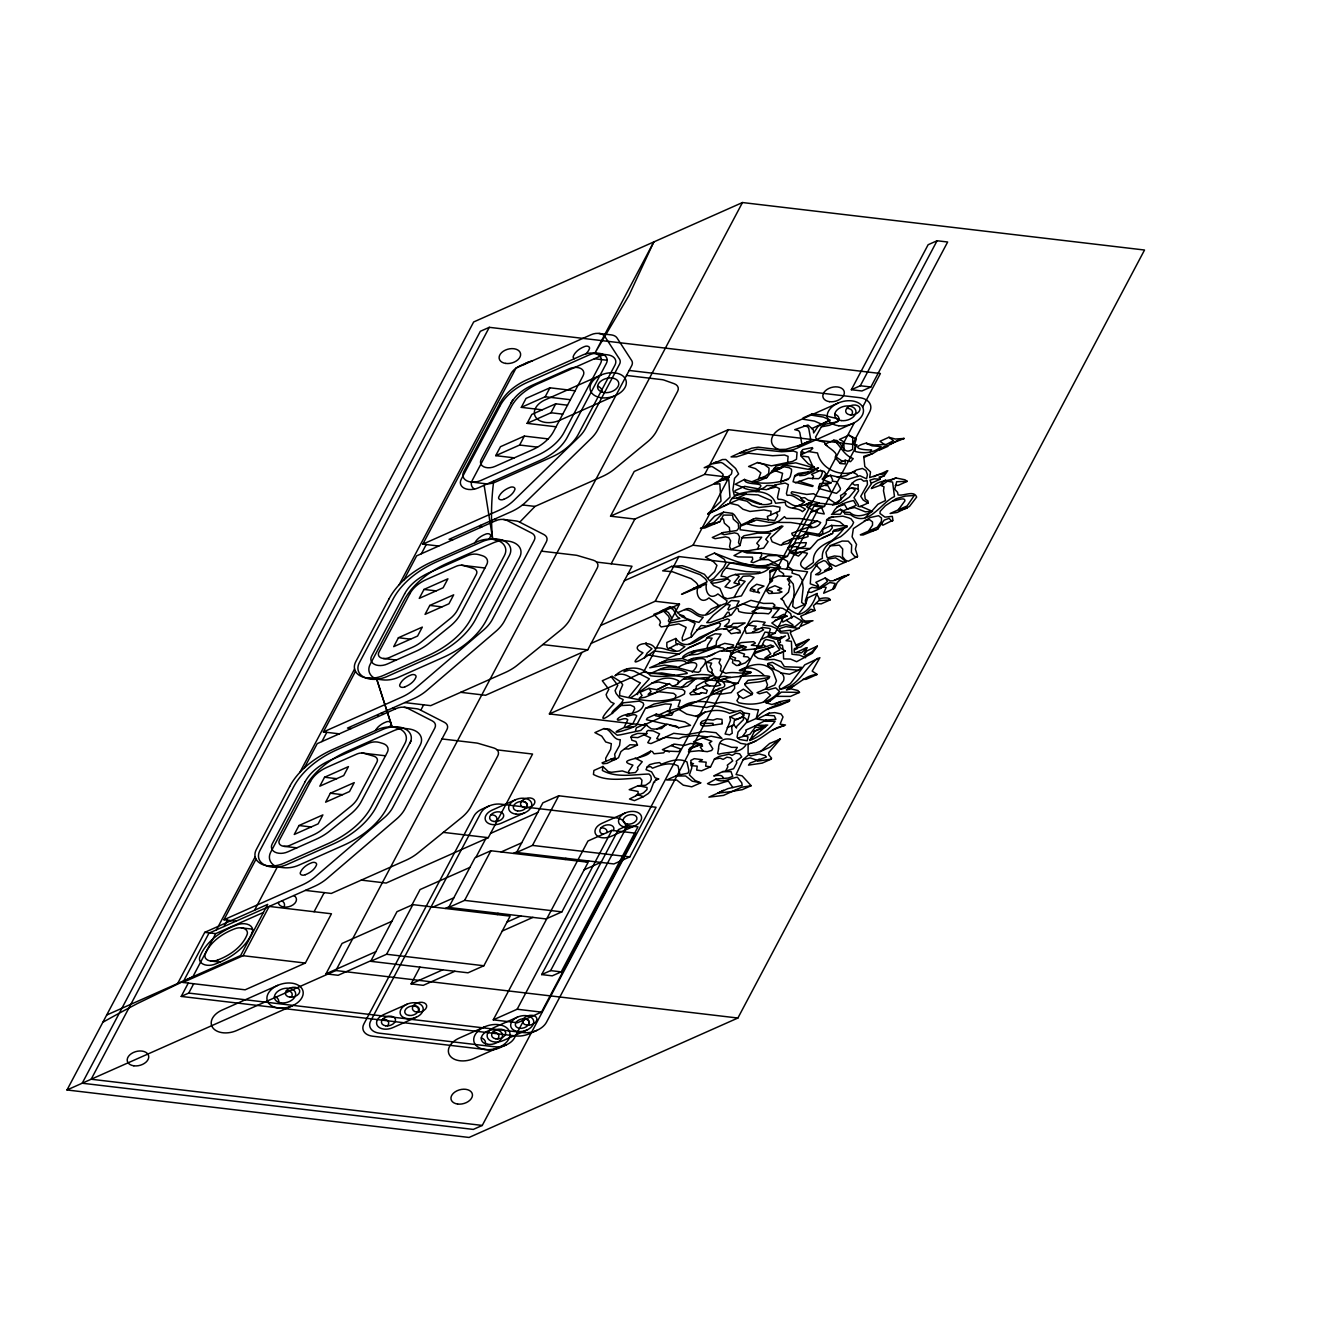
<?xml version="1.0" encoding="UTF-8"?>
<svg xmlns="http://www.w3.org/2000/svg" width="1340" height="1340" viewBox="0 0 1340 1340"><rect width="100%" height="100%" fill="white"/><g stroke="black" fill="none" stroke-linecap="round" stroke-linejoin="round"><path stroke-width="1.5" d="M895.271 485.449L898.286 485.331L907.247 481.345L904.919 479.77L895.891 477.978C888.169 481.63 877.013 479.586 871.369 488.547L883.077 484.259L887.482 481.211L892.607 482.082L894.467 496.57C880.732 502.701 868.387 528.211 850.481 514.66L844.736 513.974L843.915 511.026L840.448 509.3L831.47 514.376L840.398 514.192L842.19 511.629L840.448 509.3M739.412 676.482C758.239 670.921 750.886 672.446 739.328 670.436C750.232 664.757 763.515 660.201 772.812 670.971L776.48 680.821L774.704 684.958L757.067 692.646L759.344 693.785L766.748 691.808L770.534 695.343L763.331 702.127M624.557 748.809L628.51 749.027L637.471 745.04L635.947 741.472L631.86 740.233L630.972 737.034L632.044 735.459L637.74 733.399L646.801 733.633L646.583 731.673L648.024 730.468L653.25 730.92L659.582 733.901L656.734 738.692L659.95 739.58L673.719 733.315L686.063 734.789L704.606 731.439L715.995 732.712L722.009 738.424L711.188 736.213L702.445 737.837L693.483 741.824L699.564 743.549M640.085 692.529L642.078 695.561L639.197 698.324L645.093 697.236L658.258 691.674L673.635 693.366L675.946 695.309L675.293 698.14M693.383 690.15L696.046 688.961L696.381 686.047C708.592 678.492 717.537 675.93 695.862 678.643L687.454 686.214L682.345 687.403L672.228 686.181L669.33 683.584L657.203 689.765L649.046 688.358L651.039 691.574L648.158 694.338L654.054 693.249L667.219 687.688L682.596 689.38L684.908 691.323L684.472 693.936C665.712 705.359 640.051 700.569 619.666 695.644L619.767 691.591L622.715 684.74L620.621 681.826L612.162 676.348L602.297 680.754L608.812 689.279L606.115 694.589L607.137 697.453L610.789 701.959L614.156 703.517C589.114 730.066 612.179 715.594 623.318 702.813L639.347 701.121L642.999 702.797L643.719 704.589C640.152 716.247 624.926 711.155 617.355 719.144C616.903 722.562 625.077 716.113 627.773 719.831L623.954 727.67C601.476 737.67 634.222 728.139 636.534 725.191L645.411 708.424L653.954 704.086L674.221 699.966L680.284 700.234L678.09 706.666L681.34 707.419C690.72 699.648 704.773 700.971 715.744 703.534C729.747 698.743 743.013 709.664 758.49 709.781L756.179 718.508L747.218 722.495L749.529 713.768L743.114 712.83M629.113 773.163L628.46 771.589L632.932 765.106C612.413 759.227 648.828 759.127 650.537 751.221L652.329 751.489L654.004 753.784L663.736 752.846L664.858 751.02L678.944 751.589L680.754 749.043L671.34 745.693L674.422 744.119L684.271 745.492L690.519 743.533L701.741 744.219L688.995 749.278M859.878 506.654L868.102 503.003L868.019 500.993L865.238 499.066L864.568 493.656L871.402 483.857L869.995 480.172L874.4 478.816L880.196 479.234L879.157 477.057L884.166 475.834L887.8 470.675L879.559 474.327M635.462 730.87L636.316 727.855L645.277 723.868L645.21 726.129L640.788 730.434L620.571 734.772L617.238 735.208L609.482 729.161L603.854 728.625L594.893 732.611L601.727 736.112L605.714 741.958L611.341 743.667L610.621 749.328L605.697 758.189L605.814 761.17M822.274 537.909L832.576 533.42L833.664 530.205C860.649 523.438 840.8 526.721 831.587 525.364L822.626 529.35L822.844 533.052L819.745 535.799M783.465 576.183L783.582 573.671L779.21 570.74L778.707 568.311M783.331 651.826L783.615 658.878L790.516 659.079L796.647 661.709L812.291 653.25L817.35 646.131L811.956 651.776L805.843 655.377L804.201 654.757L804.335 653.133L807.233 647.656L801.521 652.798L794.184 652.429L794.419 648.56L800.885 646.919L809.31 639.465L795.625 645.16M801.906 444.378L799.796 432.452L798.64 430.659L794.704 429.671L807.986 425.014L813.246 429.705L813.665 432.954L818.087 426.288L830.247 420.174L823.413 417.092L812.425 415.3L812.04 413.926L803.079 417.896L803.464 419.286L814.452 421.078L821.152 423.976M707.235 648.342L707.604 645.143L712.143 638.125L707.101 637.857M697.504 588.679C695.778 594.843 700.502 605.01 708.944 597.908L718.123 604.843L717.503 606.266M744.018 486.638L743.918 488.078C751.472 491.093 760.618 491.596 766.832 485.482L775.642 485.683L766.681 489.653L761.103 489.133M833.128 516.788L828.673 518.413M844.1 449.972L843.764 441.748L839.51 439.436L848.923 435.165L856.31 438.984L854.97 443.105L855.138 451.413C863.814 453.892 874.35 452.97 881.134 446.538L872.055 445.835L866.444 443.456L874.049 444.981L886.343 444.411L893.512 440.693L888.923 437.292L879.961 441.279L884.3 444.394M766.765 658.308L785.257 650.972L780.316 647.856L777.652 640.721L785.475 635.914L776.815 638.979M754.236 731.54L767.753 725.024L757.402 727.57L754.688 726.129L755.224 727.402L749.931 734.337L737.938 738.022M711.59 673.082L712.277 669.966L710.049 666.65L711.657 663.116L706.783 662.429M798.523 538.948A7.068 4.623 -14.7 0 1 797.652 537.558L806.613 533.571L808.02 535.514L808.037 536.586L803.096 538.194L792.292 538.73L788.389 543.337L780.232 545.095L772.142 541.812L770.601 537.859L782.945 526.235L781.254 526.285C769.83 535.514 753.415 531.143 740.099 529.769L740.568 523.906L734.437 514.962L732.528 513.354L723.6 512.165L714.103 522.315L700.418 528.379L704.807 528.01L720.066 521.528L723.399 515.079L732.461 515.113L733.315 519.183L738.323 523.538L738.675 528.245L736.766 530.556L723.131 532.549L712.311 537.491L715.091 538.697L725.577 536.837L728.843 537.725L730.635 540.791L729.563 546.553L731.02 549.517L739.981 545.548L741.958 537.491L744.035 535.749L757.418 533.136L770.684 533.203L765.726 539.35L768.088 541.695L763.632 548.144L742.963 551.594L747 552.951L761.355 553.169L761.673 555.43L759.964 558.043L762.293 558.629L767.971 555.664L777.317 555.581L787.635 561.376L788.171 566.77L792.543 569.684L791.99 573.051L799.126 575.346L802.191 580.069L803.163 587.825L801.621 602.447L804.536 604.524L805.642 603.804L805.39 600.471L809.394 588.796L811.973 587.372L820.164 588.428L829.711 582.531L835.105 583.403L832.626 589.248L834.686 588.143L837.232 582.582L840.766 579.031L849.074 574.492L834.351 580.438M712.679 692.244L719.161 688.341C731.64 687.537 720.267 677.303 714.153 677.973L705.192 681.96L705.644 683.5L709.697 685.946M729.798 531.846L729.362 527.524L724.354 523.169L723.5 519.082L721.054 518.714M743.432 735.593L748.038 736.866L747.201 740.752L739.345 739.429L737.067 737.168L738.005 732.076L746.698 722.26L746.799 719.697L743.281 716.632L743.466 719.664L736.581 726.531L736.464 728.039L733.918 724.789L727.184 727.704M881.67 523.27L882.825 525.23L892.926 520.221L892.323 516.369L884.936 517.123L879.945 513.455L880.196 511.277L885.405 505.699L896.209 498.631L905.421 496.085L914.265 495.498L907.113 505.934L890.128 513.488L897.197 512.45L909.441 506.486L916.66 497.073C914.098 489.904 904.081 496.219 898.101 494.946L897.582 492.333L894.718 489.268L896.695 481.713L907.247 481.345M766.111 725.275L756.028 725.308L766.212 720.116L775.877 719.312L774.302 715.811L766.061 715.141L769.194 713.165L774.805 712.612L781.019 713.919L783.029 716.967L780.064 724.203L785.491 724.99L772.476 730.099M788.456 592.213L781.354 598.963M788.557 591.794L789.83 586.334L788.64 584.458L789.83 582.85L787.317 579.115L791.672 576.401L778.406 575.899L770.031 579.316M775.609 654.825L766.396 658.459L764.839 657.974L770.768 653.836L767.636 649.13M694.271 621.291L692.479 620.621M750.534 589.282L750.132 590.706L759.529 592.85L757.854 591.308L758.172 589.164L763.984 586.116L756.715 584.24L751.556 587.791M831.587 525.364L832.324 527.843L829.527 531.243L819.025 536.084L806.613 533.571M818.941 599.181C821.487 597.824 830.264 596.97 830.13 599.901L818.807 600.621L813.481 605.697L814.971 610.471L810.717 609.197L805.223 614.156L800.683 616.249L802.66 619.75L805.374 621.09L812.995 620.721L807.333 622.631L802.76 621.777L799.226 628.058L790.533 632.061M796.546 548.965L797.367 546.636L789.511 546.787M726.833 650.738L734.621 650.419L743.583 646.433L737.067 644.038L741.489 642.58L753.566 641.676L755.408 643.066L751.305 645.244L761.723 646.198L764.303 640.637L766.162 639.465L773.733 641.274L779.729 649.85L774.252 652.982L773.8 653.987L775.357 654.49M778.339 566.301L778.674 565.363L768.356 559.551L760.534 559.634M802.894 679.363L806.111 679.33L817.132 674.456L812.191 671.106L819.896 657.672L804.821 664.808L790.382 683.668L780.935 689.078M410.844 741.12L376.138 807.115A83.784 54.739 -14.7 0 1 332.605 844.301L287.196 864.468A20.887 13.651 -14.7 0 1 264.767 865.054A20.887 13.651 -14.7 0 1 259.859 850.682L293.661 786.831A83.784 54.739 -14.7 0 1 337.194 749.646L382.603 729.479A20.887 13.651 -14.7 0 1 403.876 728.357A20.887 13.651 -14.7 0 1 410.844 741.12L409.94 743.248M770.835 473.003L784 466.789L789.143 467.677L791.555 469.302L791.438 471.814L790.248 476.688L788.104 479.469C775.726 483.539 758.289 485.231 744.521 479.402C743.884 486.319 768.909 481.278 758.172 488.815L744.688 486.353L735.057 490.624L734.957 492.065L739.261 493.723M812.643 478.832L813.548 476.152L811.521 474.377L820.482 470.39L824.184 471.429L825.859 473.69L822.442 479.536L831.118 482.785L818.79 487.492M767.703 709.195L780.382 705.125L789.344 701.155L789.863 699.832L786.865 700.351A28.19 18.425 -14.7 0 0 783.012 700.971L771.874 704.505L765.961 702.713L769.931 701.088L781.488 692.11L799.494 692.412L797.953 690.552L791.203 688.894L786.362 689.849C797.484 685.577 804.905 675.176 817.132 674.456M770.684 514.962L771.053 511.244L763.968 509.92L749.948 511.461L743.013 509.25L738.022 505.163L729.915 503.321L740.048 498.798L746.363 498.396M738.457 695.443L743.131 698.525L752.092 694.539L752.678 693.149L745.073 685.192L744.856 683.919L748.005 680.335C806.06 674.389 730.484 674.07 720.669 679.966M672.864 686.281L677.437 684.238L678.66 680.821C660.252 671.273 645.478 689.212 631.291 697.37M765.827 688.743L767.519 684.807L765.643 679.782M734.404 790.918L742.193 789.696L751.154 785.709L742.109 775.843L736.062 774.52L743.147 759.613L748.558 754.805L750.836 755.877L759.093 753.934L765.14 755.542L766.396 756.983L750.082 763.046L748.524 765.123L762.192 763.113L771.153 759.144L771.589 758.189L768.741 754.788L768.892 752.46L780.416 739.06L769.612 743.499L760.819 751.254L755.425 753.047L748.089 753.716L748.105 743.717C761.69 740.853 770.332 727.587 784.269 725.694M743.717 498.111L736.749 498.262L746.397 494.024C739.915 493.941 730.752 495.448 729.663 503.371L723.784 506.018M707.034 656.768L719.948 651.022L729.061 651.106L731.238 652.429L729.513 658.091L732.997 659.615L732.478 662.764L736.414 665.528L738.39 665.394L745.341 662.814L749.663 658.912L747.787 656.902L743.499 656.55L744.571 654.087L737.988 651.91L738.843 650.821C749.797 648.929 760.383 649.531 770.684 644.959L773.683 646.433L754.604 653.451M757.368 549.383L759.127 545.681L756.765 543.32L761.723 537.173L741.841 537.909M641.374 785.357L641.961 780.182L640.118 778.004C625.11 778.306 607.924 782.292 593.436 774.453L593.905 770.466L603.017 766.43M780.634 482.048L782.594 473.288L775.625 470.876M843.681 528.446L843.229 529.367A67.436 44.053 -14.7 0 1 831.671 540.69C822.559 544.61 812.09 550.958 813.43 562.482L804.888 568.746M632.798 712.528L634.758 708.558L634.038 706.766L630.386 705.108L620.805 705.577M67 1089.973L473.656 321.969L742.477 202.541L1144.527 250.027L737.888 1018.031L469.05 1137.459L67 1089.973L335.838 970.545L737.888 1018.031M862.642 407.059L880.397 373.508L489.301 327.328L91.17 1079.236L482.266 1125.432L854.367 422.686M177.651 983.51L204.735 932.355L267.698 904.383L240.614 955.537L106.681 1015.033M182.877 982.454L243.093 955.705L269.173 906.426L331.449 913.779L305.353 963.058L245.136 989.808L182.877 982.454L208.956 933.176L314.046 886.561A41.892 27.37 -14.7 0 0 327.211 878.387L396.439 819.142A41.892 27.37 -14.7 0 0 405.032 808.74L446.94 729.58A10.502 6.867 -14.7 0 0 444.512 722.377L419.755 709.697A10.502 6.867 -14.7 0 0 416.321 708.709L404.161 707.269M536.955 1030.36L529.434 1033.709A18.375 11.993 -14.7 0 1 515.632 1035.921L181.218 996.424L188.27 983.091M216.477 929.843L255.153 856.796M299.825 772.426L354.581 668.995M399.253 584.625L510.875 373.827A18.375 11.993 -14.7 0 1 515.984 368.199M263.444 912.44L215.69 933.645L192.859 976.76L137.501 1003.493A889.927 581.493 -14.7 0 0 102.879 1022.252M236.125 921.183L223.947 919.743L256.041 859.141M304.347 767.92L317.195 743.667L396.272 708.525A10.502 6.867 -14.7 0 1 407.595 708.257L432.351 720.937A10.502 6.867 -14.7 0 1 434.78 728.139L392.871 807.3A41.892 27.37 -14.7 0 1 384.279 817.702L315.051 876.946A41.892 27.37 -14.7 0 1 301.868 885.137L223.947 919.743M339.322 733.834L323.392 731.942L355.485 671.357M403.792 580.12L416.623 555.865L495.7 520.724A10.502 6.867 -14.7 0 1 507.039 520.456L531.796 533.136A10.502 6.867 -14.7 0 1 534.225 540.338L492.316 619.499A41.892 27.37 -14.7 0 1 483.723 629.9L414.496 689.145A41.892 27.37 -14.7 0 1 401.313 697.336L323.392 731.942M422.837 544.141L516.067 368.065L591.141 334.699A10.502 6.867 -14.7 0 1 604.859 336.507L619.482 359.07A10.502 6.867 -14.7 0 1 619.532 364.212L585.496 428.498A41.758 27.286 -14.7 0 1 578.997 436.974L513.89 500.406A41.758 27.286 -14.7 0 1 498.681 510.456L422.837 544.141L438.766 546.033M181.218 996.424L188.739 993.074L193.697 983.727M223.998 926.493L227.365 920.145M321.918 741.556L326.793 732.344M421.363 553.755L426.237 544.543M512.902 399.588L481.177 459.503A10.502 6.867 -14.7 0 0 483.656 466.722A10.502 6.867 -14.7 0 0 494.946 466.437L531.88 450.022A41.758 27.286 -14.7 0 0 553.587 431.48L583.135 375.669A10.502 6.867 -14.7 0 0 580.672 368.433A10.502 6.867 -14.7 0 0 569.383 368.734L532.432 385.149A41.758 27.286 -14.7 0 0 510.741 403.675M298.988 825.524L294.247 834.468L318.149 823.849L322.89 814.904L298.988 825.524L311.148 826.964M324.565 777.233L319.825 786.178L343.71 775.558L348.45 766.614L324.565 777.233L336.725 778.674M398.432 637.723L393.692 646.667L417.578 636.048L422.318 627.103L398.432 637.723L410.593 639.163M423.993 589.433L419.253 598.377L443.155 587.757L447.895 578.813L423.993 589.433L436.153 590.873M514.275 457.844L495.733 455.65L500.473 446.706L524.359 436.086L548.144 438.9M542.181 409.822L521.31 407.36L526.034 398.416L549.936 387.796L575.145 390.778M330.36 793.23L325.62 802.174L349.505 791.555L354.246 782.627L330.36 793.23L342.521 794.67M429.788 605.429L425.048 614.373L448.95 603.77L453.691 594.826L429.788 605.429L441.949 606.869M556.067 426.79L527.106 423.356L531.829 414.412L555.731 403.809L567.507 405.199M495.733 455.65L519.635 445.031L524.359 436.086M521.31 407.36L545.196 396.741L549.936 387.796M527.106 423.356L550.991 412.753L555.731 403.809M324.213 892.607L314.531 910.899A17.956 11.725 -14.7 0 1 314.062 911.736M420.793 710.233L423.658 704.807M371.046 960.646L338.116 975.285L325.955 973.845L342.052 943.444L391.883 921.3M335.838 970.545L742.477 202.541M370.694 961.316L396.975 911.686L412.871 904.634L510.155 916.125L483.874 965.755L467.995 972.807L370.694 961.316L386.59 954.264L483.874 965.755M627.807 574.173L693.014 545.212L729.01 477.241L634.858 519.066L610.538 516.185L634.205 471.479L728.357 429.654L857.031 444.846L824.452 506.369L810.6 512.533M411.866 905.07L420.073 889.559L469.905 867.416M386.59 954.264L412.871 904.634M611.174 563.805L634.858 519.066M624.306 580.789L678.878 556.552L807.551 571.745L774.972 633.267L764.989 632.095L737.905 683.249L643.753 725.074L549.383 713.935L581.945 652.446M448.716 907.448L474.996 857.801L490.892 850.749L588.176 862.24L561.895 911.87L546.017 918.938L448.716 907.448L464.611 900.38L561.895 911.87M475.868 857.416L485.717 838.823M361.264 880.112L386.138 883.06L488.296 837.668L532.566 754.052L497.157 749.881M460.709 692.328L485.582 695.259L587.724 649.867L632.011 566.25L596.585 562.08M454.913 971.266L423.256 985.336L411.095 983.895L419.973 967.145M464.611 900.38L490.892 850.749M610.538 516.185L704.689 474.36L728.357 429.654M516.587 852.458L542.868 802.827L558.763 795.776L656.064 807.266L629.783 856.896L613.888 863.948L516.587 852.458L532.482 845.406L629.783 856.896M600.638 625.512L655.193 601.258L678.878 556.552M532.482 845.406L558.763 795.776M497.274 914.6L497.994 913.26M549.383 713.935L643.535 672.111L679.514 604.139L655.193 601.258M565.212 859.526L565.865 858.287M493.254 1019.857L587.958 841.001L611.861 830.381L636.182 833.262L541.477 1012.119L517.575 1022.738L493.254 1019.857L517.156 1009.238L541.477 1012.119M517.156 1009.238L611.861 830.381M541.662 974.599L618.444 829.594L627.405 825.607L637.974 826.864L561.209 971.869L552.247 975.838L541.662 974.599L550.623 970.612L561.209 971.869M851.352 389.722L928.118 244.734L937.079 240.748L947.648 242.004L870.883 386.992L861.922 390.978L851.352 389.722L860.313 385.753L870.883 386.992M723.835 629.214L730.937 626.065L733.231 623.452L745.141 622.916L735.509 628.326L739.898 630.386L740.35 632.865L737.837 632.882M524.007 1019.874L514.443 1037.914A15.695 10.251 -14.7 0 1 494.51 1046.775L379.454 1033.19A15.695 10.251 -14.7 0 1 370.694 1020.929L480.792 813.012A15.695 10.251 -14.7 0 1 500.725 804.151L615.78 817.752A15.695 10.251 -14.7 0 1 624.541 829.996L623.603 831.771M550.623 970.612L627.405 825.607M860.313 385.753L937.079 240.748M764.252 566.636L787.401 556.351L814.486 505.197L824.452 506.369M722.294 690.184L546.502 1022.202A18.375 11.993 -14.7 0 1 523.169 1032.571L188.739 993.074M786.329 569.249L818.137 509.183M852.491 444.31L869.61 411.966A18.375 11.993 -14.7 0 0 859.359 397.628L629.147 370.443M830.163 545.882L839.292 545.145L842.693 548.948L842.424 556.452L845.373 560.12L848.187 561.276L857.65 556.368L855.389 549.082L856.562 544.509L852.106 536.837L853.362 528.613L870.163 517.542L878.571 515.716L881.486 517.96L881.469 521.21L877.399 527.173L860.313 534.777L863.044 535.012L877.784 529.066L884.182 520.121L889.14 518.362L891.787 521.243L892.742 520.825M254.566 910.212L277.296 867.047A20.887 13.651 -14.7 0 1 270.797 851.989L304.616 788.121A83.784 54.739 -14.7 0 1 348.149 750.936L393.558 730.769A20.887 13.651 -14.7 0 1 403.022 728.24L403.441 728.19M659.146 714.79L667.119 711.255L672.981 712.964L671.708 715.225L663.853 715.711L656.231 714.136L655.377 715.728L684.874 721.925L690.502 725.359L678.811 727.788L667.538 724.153L656.751 728.927M733.935 597.657L739.312 587.908L745.124 581.326L740.015 579.952M730.183 716.783L734.923 719.312C741.338 718.592 748.356 714.136 740.317 710.418L729.563 713.349C718.659 707.956 705.828 710.652 695.678 716.414M603.854 728.625C611.375 728.441 612.514 740.199 620.303 739.697L619.582 745.341L614.658 754.219L615.16 757.603L602.045 762.845L603.017 763.817L607.087 763.331L618.477 757.736L620.939 751.589L629.951 744.772L637.471 745.04M768.322 520.155L767.334 516.436L779.612 511.043L780.014 507.257L772.929 505.934L758.909 507.492L751.975 505.264L746.983 501.194L738.876 499.334L740.048 498.798M635.093 758.139L642.245 761.723L637.421 767.602L638.075 769.227L635.529 772.51L629.03 773.163L622.279 770.936L611.509 772.276L608.293 771.622L602.866 766.497L602.397 770.466C616.886 778.306 634.071 774.336 649.079 774.034L650.922 776.195L651.324 779.311L649.917 782.259L645.595 785.29L638.158 785.709L629.197 789.696L638.041 791.454L638.058 793.514L635.83 795.642M725.526 771.22L727.838 766.865L727.319 765.173L732.745 760.869L730.736 757.82L726.866 757.201L723.148 759.378L720.082 758.172L714.404 759.177M691.289 765.659L697.202 766.162L696.7 770.098L701.591 770.818L710.552 766.849L714.572 758.842L719.245 756.38L729.044 754.186L732.109 755.408L735.827 753.214L739.697 753.851L741.707 756.882L736.28 761.187L736.799 762.879L733.583 768.758L722.896 771.79L731.02 771.572L732.695 776.446L728.223 778.054L715.962 779.026L707.486 783.666C714.605 787.166 721.992 781.907 728.441 781.187L732.913 787.652M765.81 726.414L749.914 739.814M677.772 612.681L684.589 609.667C692.244 609.566 695.795 617.087 703.266 617.17L698.978 622.38L693.634 621.157L681.842 616.802L676.298 611.174L675.025 608.025L669.715 606.819L669.38 608.075C675.863 608.276 674.171 616.249 679.849 618.41L671.474 620.671L671.156 616.919L668.392 612.497L664.288 610.37L653.886 614.289L659.732 620.386L660.452 622.514L659.414 624.943L661.173 626.952L678.844 623.854L686.13 627.338L682.144 637.74L682.529 640.805L691.49 636.818L701.155 625.479L707.001 626.132L727.587 618.862L729.53 619.817L728.625 622.664L724.421 626.333L730.937 626.065M739.094 632.329L731.087 633.719L727.285 629.482C708.659 623.787 690.469 657.906 675.829 638.476L666.868 642.463L666.818 646.684L668.258 648.878L677.822 643.702L684.891 646.617L679.481 650.754C670.971 653.334 663.333 646.064 655.093 648.426C649.632 638.292 626.684 646.299 642.982 652.747C622.464 671.491 647.706 656.55 654.004 650.972L678.811 654.02L688.794 647.722L705.276 640.336L707.688 637.136L715.058 633.82L721.104 634.155L716.565 641.156L716.163 645.026C705.728 650.905 692.261 648.175 683.015 656.5L682.546 658.107L696.934 651.123L706.548 650.269L724.739 643.368L733.6 645.009L733.03 646.265L721.49 650.888M833.044 512.634C836.679 504.828 845.875 502.399 853.53 500.507L856.26 505.281L843.547 510.707M811.002 527.625L811.739 526.519L808.439 525.062M692.16 672.144C705.443 658.761 686.013 661.826 679.079 666.918L677.856 667.019M868.588 530.925L872.507 525.196L872.524 521.93L869.61 519.702L864.367 520.607M837.349 477.375L846.227 475.6L856.629 469.888L862.424 468.447L865.891 470.441L867.449 474.661L866.561 478.832L859.912 475.75L847.734 479.368L830.415 475.248L822.207 478.899M816.63 535.431L819.092 534.342L826.211 523.873L826.68 519.619L830.18 517.307L842.86 516.168L848.756 517.877L851.168 518.932L853.63 522.433L852.19 525.397A67.436 44.053 -14.7 0 1 840.632 536.704C831.52 540.623 821.052 546.988 822.392 558.495C815.39 560.455 813.196 570.053 805.39 569.048C794.938 563.872 804.553 559.718 807.434 553.236L800.281 551.946L794.352 554.492M675.829 638.476L675.779 642.697L677.219 644.909M802.241 552.114L810.382 548.495L817.651 540.288L832.576 533.42M733.667 724.873L734.32 720.619L743.281 716.632M772.443 578.244L772.443 580.856L770.115 582.749L769.914 570.622L780.6 567.071L771.388 564.425C750.869 569.299 732.679 559.852 714.421 553.102L705.46 557.088L713.466 561.728L716.933 565.363L714.672 571.493L707.57 578.478M714.153 677.973L720.719 684.891L716.448 686.164L705.594 685.728L702.763 686.817L702.763 687.99L707.319 690.418L706.214 693.417L701.574 692.629L699.648 694.12L690.854 694.807L689.849 693.4L696.046 688.961M629.08 696.85L640.403 682.797C632.128 679.882 624.708 670.385 614.96 675.795C624.859 666.148 640.922 664.891 650.553 675.762C662.68 677.621 675.394 675.377 687.169 673.501L686.918 672.613C678.425 667.856 668.392 669.464 659.23 669.615L650.269 673.601L661.726 672.948L674.673 675.092M857.985 489.184L858.253 484.678L854.652 485.114L851.989 483.137M816.043 565.011L820.834 570.103L819.913 572.096L815.608 574.625L818.522 574.793L832.14 568.143L827.232 559.232L835.624 557.825L840.146 560.773L844.569 562.381L846.16 561.795L839.895 556.569L834.418 555.983L828.103 557.725L826.931 557.105L825.943 552.281L830.415 545.514L842.156 541.058L848.254 541.159L851.654 544.961L851.386 552.465L854.334 556.15L857.148 557.289M743.147 735.71L746.263 731.389L745.727 730.099L754.688 726.129M733.248 725.007L731.724 727.436L732.243 733.198L729.647 734.856L725.091 733.985L730.451 720.434L729.915 717L740.032 712.528L743.884 715.342M707.905 513.689L721.004 501.11L719.831 483.774C703.5 485.449 728.977 478.464 731.556 473.673L732.076 470.34L722.88 463.255L720.987 462.468L713.148 463.741L722.344 459.553L725.778 459.486L735.627 468.464L738.608 473.958L734.521 478.363L732.896 489.804L734.27 495.465C747 490.474 769.947 487.659 775.575 503.237L785.156 502.266L785.759 504.945C789.763 509.786 797.903 507.156 802.459 511.662L805.357 509.116L798.908 505.431L793.079 508.028M832.475 504.979L841.168 499.552L840.532 495.465C849.108 491.847 850.213 479.335 861.118 479.1L863.613 481.127L867.215 480.708L867.416 484.561L860.749 496.319L863.211 500.055L868.102 503.003M734.739 751.623L737.335 747.402L731.64 747.318L720.384 743.399M638.158 785.709L647.002 787.468L647.019 789.528L643.434 792.945L638.46 795.039L643.418 796.663L648.292 793.514L650.419 791.086L653.669 782.493L655.947 779.746L658.644 778.976L655.025 777.786L651.592 771.874L646.048 769.679L647.12 767.033L649.615 764.638L654.925 763.214L659.514 762.577L661.457 764.236C669.297 761.154 678.944 757.569 686.985 761.924L688.894 770.684L688.09 773.146L677.152 775.391L666.65 779.997L676.65 779.964L683.299 785.173L691.742 786.815L700.703 782.828L695.175 780.483L689.396 774.972L691.792 767.971L690.804 760.45L694.254 758.674L702.462 759.73L699.111 761.556L706.163 762.175L705.661 766.128L710.552 766.849M675.628 650.955L670.084 648.074M781.907 618.427L782.794 622.095L793.917 616.065L801.856 620.889L795.022 626.701L785.709 624.49L777.233 626.936L771.823 622.983L781.053 617.137L787.016 616.166L783.531 614.373L777.753 617.254L771.957 617.506L779.11 609.03L760.986 607.489L752.042 611.476L756.313 612.95M804.235 654.322L807.082 650.805L817.35 646.131M638.409 757.619L650.537 751.221M886.309 471.328L883.965 473.975L878.604 474.528L873.697 476.705M758.574 478.799L760.819 472.819L755.442 468.581L748.591 466.504L757.552 462.534L771.438 465.851L792.543 461.446L796.496 459.252L797.049 452.351L793.481 451.044L781.639 451.748L757.033 449.185L745.476 452.87L739.998 452.92L751.723 448.213L758.172 447.158L777.669 449.536L785.91 449.319L801.555 444.729L810.868 440.391L808.757 428.465L807.601 426.69L803.665 425.685M781.739 544.76L783.331 542.7L792.292 538.73M796.379 652.547L806.06 647.773M723.416 617.891L727.553 612.162L728.943 612.313L729.932 615.462M738.357 665.394L740.702 662.881L738.826 660.871L734.538 660.536L735.61 658.057L730.468 656.081M519.736 522.164L534.995 506.419L602.045 476.638A41.758 27.286 -14.7 0 0 614.507 469.034L647.388 441.949A41.758 27.286 -14.7 0 0 656.617 431.028L677.621 391.347A10.502 6.867 -14.7 0 0 674.137 383.692L664.221 380.158A10.502 6.867 -14.7 0 0 661.826 379.622L626.5 375.451M898.487 509.569L904.919 500.875C905.421 496.353 895.79 500.993 892.725 500.959M766.212 720.116L764.989 721.322L775.09 721.238C769.378 729.747 759.177 736.732 749.747 740.585L754.638 730.953L764.688 727.218M666.164 724.521L661.608 728.508L654.506 729.128L651.24 728.826L646.45 725.275M714.421 553.102L724.27 559.232L725.979 562.934L723.634 567.507L713.952 578.327L709.597 580.722L704.438 574.324L689.547 568.009L682.278 565.698L671.608 566.385L681.323 567.741L700.301 574.743L704.287 577.925A18.408 12.027 -14.7 0 1 707.101 581.861C690.535 590.27 659.313 603.988 706.515 583.905C704.673 590.253 708.977 601.191 717.905 593.938L727.084 600.856L725.912 603.603C716.582 605.077 711.774 617.187 700.719 614.943C694.74 613.938 691.725 605.546 684.589 609.667M681.591 687.336L686.901 682.63L695.862 678.643M719.48 480.557L722.595 477.643L723.114 474.327L720.384 471.814L712.026 466.454L704.187 467.727L716.28 461.781M845.239 575.496L833.044 580.806L830.013 580.873L825.289 577.925L827.483 581.51L819.695 587.356L810.264 583.788L811.018 573.018L817.852 563.52L823.698 560.622L825.758 561.259L829.795 566.117L828.874 568.11L824.569 570.656L831.353 569.215M780.634 672.915L789.511 674.221L798.472 670.235L801.605 667.354L784.419 666.717L781.019 661.474L774.101 659.364L766.53 659.799L758.206 658.392L754.537 655.679L754.621 652.982L755.928 651.927L773.683 646.433M693.986 650.805L691.976 652.513L692.194 654.004M646.031 642.631L646.399 644.909L651.944 648.761L647.103 653.133L644.406 658.158M759.043 759.06L757.485 761.154L771.153 759.144M794.654 476.822L795.742 475.851C802.811 472.97 812.492 472.601 818.489 467.894L811.454 469.921L785.776 465.248L772.075 471.044M801.488 454.444L803.816 452.384L801.437 451.513M819.544 598.913L816.646 593.905C814.033 602.548 808.305 612.313 798.757 614.356C792.141 612.179 785.391 607.707 783.582 600.923L781.002 598.762L782.192 598.595M753.231 591.61L755.023 590.086L751.003 588.595M705.259 711.909L698.81 716.95L686.716 714.12L677.387 708.475L667.119 711.255M755.257 482.316L766.798 477.609L776.078 466.136L779.897 465.064L795.793 462.836L812.174 467.409L814.151 466.94L808.221 463.824L801.236 456.37L800.868 452.384L802.744 449.536L812.308 447.61L812.777 448.397L810.214 450.692L801.069 454.629M885.505 479.854L880.33 484.561L883.077 484.259M869.744 530.406L872.005 531.025L877.784 529.066M756.179 718.508C764.152 708.274 777.351 704.79 789.344 701.155M798.288 614.172L805.173 605.462L807.685 597.891L817.249 593.385M740.551 526.084L756.631 519.97L768.858 522.315L790.684 522.5L808.204 525.163L817.35 521.025L820.7 522.533C818.556 527.005 812.894 528.596 808.372 527.173L791.756 533.253L792.493 535.23L799.846 536.586M706.716 678.258L713.667 674.824C713.466 672.111 707.453 672.764 707.419 668.827L706.046 663.317L707.336 661.793L714.12 658.443L720.619 659.129L719.01 662.663L721.238 665.997L720.351 670.737L725.828 673.317C734.236 671.089 742.779 674.69 751.355 672.379M870.498 512.198L865.322 517.659M871.787 511.143L877.934 504.276L885.505 500.54L883.496 490.808L883.998 486.805L880.631 485.348M791.739 626.065L792.895 624.875L786.547 620.437M727.168 604.575L730.166 605.044L727.938 609.131L728.608 610.069L750.936 600.337L763.515 603.419L772.761 603.318L774.956 605.161L773.264 606.919L782.861 608.377L788.406 611.827L790.667 613.636L791.756 618.125M778.372 643.635L780.483 642.329L779.83 639.582M827.199 445.583L824.854 444.193L833.815 440.207C840.783 445.885 843.597 455.181 853.228 458.632L850.548 461.663L845.239 460.223L845.155 463.925L840.331 463.556L835.188 457.627L836.227 454.444C834.485 450.257 825.323 445.935 825.457 443.909L824.502 442.284L816.797 440.173L815.541 437.158L821.42 426.723C825.708 421.648 838.388 424.244 838.857 419.118L833.262 417.644A45.493 29.731 -14.7 0 1 824.938 415.249L812.04 413.926M709.781 524.091L713.768 524.024L720.066 521.528M705.577 525.95L714.639 516.135L723.6 512.165M740.551 525.297L755.844 518.128L774.788 520.506L777.803 515.264L776.295 512.466M808.104 508.011C818.355 497.793 830.147 508.614 841.152 502.55L849.292 497.14L854.736 490.557L855.188 489.82L851.654 487.743L855.423 488.279L858.32 489.201L858.555 490.859L853.999 497.626L858.354 504.795L858.002 506.353L861.285 506.57L872.441 511.344C865.858 514.995 856.143 518.563 849.811 512.382L843.932 512.165M817.299 503.84L815.021 506.168L821.353 507.056L824.284 513.99L818.07 512.885L806.429 506.688L811.605 502.065L804.151 505.163M705.795 614.49L711.322 609.013L720.284 605.027M646.868 725.074L645.277 723.868M870.313 452.032L871.603 449.905C863.781 450.206 847.6 448.012 866.796 442.937M816.881 586.501L818.522 585.496L815.859 582.347L825.289 577.925M656.784 689.748L669.33 683.584M627.355 668.928L623.921 671.809L629.231 670.084L633.753 670.921L649.364 678.811L640.788 688.224L636.835 694.154L637.639 694.556M694.003 588.076L692.847 588.83L700.77 587.221M782.828 465.784L779.26 469.251M758.423 573.453L760.316 572.18L746.296 571.577L726.565 568.11M811.755 428.632L828.79 420.593M837.332 503.12L846.227 493.807L844.25 493.421M677.437 684.238C686.08 673.919 700.318 673.417 712.712 675.611M848.923 435.165L852.726 437.778L852.659 449.319C843.413 455.466 842.575 444.076 836.914 440.508L833.815 440.207M612.162 676.348L611.258 676.767L617.774 685.293L615.077 690.603L616.099 693.467L619.75 697.972L623.117 699.53C622.832 704.304 609.164 712.043 612.631 713.55M900.178 508.831L899.09 509.502L899.81 510.105L907.247 508.128M809.93 502.601L804.469 505.163L798.908 505.431M726.866 477.274L722.545 479.703L728.793 479.787L729.965 497.123L716.833 509.753L707.738 514.091L728.692 503.84M781.254 637.003L775.525 639.214L768.055 636.818L770.399 628.979L769.11 628.309L762.477 627.438L761.405 628.075L763.616 629.817L758.926 632.312L746.162 633.385L744.772 627.773L752.98 621.308L756.782 621.09L765.19 622.279L762.879 624.976L771.086 626.182L776.028 628.309L780.634 632.899L787.819 633.066L789.444 638.343L786.061 640.671L791.387 641.324L791.99 654.255L799.478 655.093L805.608 657.722M688.726 644.49L699.396 637.555L713.148 631.173M770.416 531.377L781.254 526.285M808.422 639.347L796.63 646.65L790.382 633.133L790.768 630.152L780.952 631.341L779.076 628.778L785.927 626.601L798.69 628.443M715.962 779.026L716.448 779.696C723.567 783.18 730.953 777.937 737.402 777.2L741.74 782.828L742.176 785.391L727.905 788.624L708.877 797.132L723.483 795.424L741.439 787.267L751.154 785.709M817.769 658.308C804.519 667.94 798.74 687.587 779.729 689.145L779.311 686.348L783.548 680.703C787.149 669.012 765.006 669.983 768.172 663.333L772.393 662.345L784.687 668.945L798.472 670.235M878.604 474.528L869.643 477.626L870.514 471.931L864.802 466.454L863.764 456.37L873.111 453.356L884.802 446.22C890.346 446.053 896.36 439.302 904.182 438.465L895.254 439.034L888.923 437.292M695.879 587.456L698.14 585.848A18.408 12.027 -14.7 0 0 695.326 581.912L691.34 578.729L672.362 571.711L662.647 570.84L671.608 566.385M714.605 653.401C706.817 659.548 696.096 655.159 687.99 660.754M629.381 713.583L626.316 715.175C625.864 718.592 634.038 712.126 636.735 715.845L632.899 723.701L625.01 727.637L633.703 726.582M723.382 790.282L717.838 793.146L732.444 791.454L737.201 789.679M723.131 532.549L721.272 533.504L724.052 534.71L734.538 532.851L737.804 533.739L739.596 536.821L738.524 542.566L739.981 545.548M779.897 738.843L769.78 747.268L759.964 751.723M753.365 518.932L748.775 521.88L753.616 521.277M780.919 701.406L775.023 704.019M693.216 658.443L688.174 660.754L682.194 658.526L667.504 659.9L649.716 667.806L664.506 665.109L676.583 666.65M691.189 764.805L693.5 763.7L691.021 762.979M728.323 647.856L726.783 648.56L743.583 646.433M728.424 631.475L736.179 626.902L728.591 627.103M797.97 446.153L807.166 442.032M666.281 660.252C643.116 669.933 683.601 655.143 686.365 663.082L688.04 662.932C696.03 657.337 714.27 655.159 700.686 668.811L700.485 670.754L698.442 672.295C685.276 671.474 672.613 662.865 659.23 669.615M489.301 327.328L480.34 331.298L82.209 1083.223L473.305 1129.419L482.266 1125.432M527.943 362.336L520.423 365.669A18.375 11.993 -14.7 0 0 516.403 367.914M600.856 375.099L545.179 399.839A18.509 12.094 -14.7 0 0 535.866 417.427A18.509 12.094 -14.7 0 0 559.802 420.257L615.479 395.518M838.019 403.106L782.342 427.845A18.509 12.094 -14.7 0 0 773.029 445.45A18.509 12.094 -14.7 0 0 796.965 448.264L852.642 423.541M746.045 450.022L731.037 456.906L736.514 456.856L748.072 453.155L772.678 455.734L784.52 455.014L788.087 456.337L787.619 462.35M838.137 420.894L839.142 420.442M838.371 421.329L829.41 425.316L821.37 426.84M744.521 479.402L735.241 484.259L742.594 487.274M752.159 481.646L765.559 476.035L768.708 473.489L769.076 468.146L764.403 464.595L757.552 462.534M755.944 491.629L759.043 490.239M808.724 469.352L814.151 466.94M780.751 481.998L787.485 479M813.799 471.312L804.837 475.298L799.679 475.7M839.544 462.752L845.239 460.223M795.323 482.852L808.188 478.263L818.707 478.698L820.951 476.571L822.509 472.166L820.482 470.39M904.182 438.465L890.028 444.059M879.61 450.022L887.968 446.304M863.915 457.443L872.708 453.54M835.792 503.505L827.417 497.961L817.149 496.202L813.631 493.706L806.663 494.443L791.974 491.73C787.736 494.963 800.935 494.343 801.588 499.2L804.569 501.696C793.18 512.734 789.645 498.447 778.205 499.351L777.451 497.559L779.411 488.597L776.195 487.04L768.423 488.882M847.232 489.703L851.654 487.743M879.509 477.894L884.166 475.834M871.285 483.187L880.196 479.234M833.882 504.661L837.584 503.003M836.897 507.006L844.569 504.477L847.198 509.083M842.693 504.409L843.949 503.84M743.08 550.79L734.002 555.581L738.038 556.921L752.393 557.155L752.712 559.417L751.003 562.013L753.331 562.616L765.777 557.306M727.017 577.942C739.73 569.165 757.485 579.5 769.277 568.194L755.257 567.591L729.999 562.817L722.712 571.929L720.987 576.15C736.196 577.909 717.654 583.57 711.506 583.118M789.964 551.896L805.106 546.117L806.328 542.667L796.395 542.901L788.188 547.44L790.181 552.7L798.439 556.083L801.555 553.169L800.281 551.946M847.282 526.838L838.321 530.824L833.078 531.394M669.715 606.819L660.285 611.459M591.158 643.384L679.514 604.139M727.737 578.612L714.12 580.136L710.702 582.13L713.583 585.597L719.831 588.394L723.701 597.238L727.385 598.729L741.422 595.898L748.273 583.922L754.085 577.339L750.082 575.899L743.08 576.25L738.524 581.342L739.58 584.324L730.618 588.294L724.974 586.853L730.2 580.856L727.369 578.78M769.545 572.414L778.506 568.445M846.16 561.795L835.607 566.368L829.979 563.487M821.587 587.975L811.202 592.414L808.054 592.062M700.1 642.915L688.392 647.94M679.665 653.686L667.638 658.292L648.141 654.908M833.698 588.83L823.665 593.218L826.144 587.389L822.743 586.769M804.536 604.524L795.575 608.494L792.66 606.434L794.201 591.811L793.23 584.056L788.54 578.394M719.948 646.031L697.587 654.255L689.933 655.009M787.016 616.166L775.207 620.286M762.477 627.438L752.444 632.061L753.398 632.447M830.13 599.901L821.169 603.888L815.792 603.569M814.971 610.471L805.24 614.189M640.57 692.11L649.046 688.358M761.12 639.431L774.972 633.267M731.372 654.155L738.843 650.821M800.851 626.249L809.578 622.363M754.219 649.531L761.723 646.198M702.763 686.817L693.802 690.787L693.802 691.959L698.106 694.17M785.257 650.972L772.745 656.097M794.319 649.933L797.401 648.56M697.738 694.338L701.574 692.629M656.231 714.136L647.27 718.123L646.416 719.697L666.734 724.37M678.174 708.81L681.34 707.419M769.076 678.241C761.773 683.433 752.98 681.457 744.856 683.953M646.801 733.633L637.84 737.62L631.006 737.184M488.949 806.044L482.132 809.075A15.695 10.251 -14.7 0 0 473.975 816.043L363.894 1023.961A15.695 10.251 -14.7 0 0 372.654 1036.205L487.71 1049.79A15.695 10.251 -14.7 0 0 499.485 1047.897L506.302 1044.882M515.565 799.729L492.031 810.181A11.775 7.688 -14.7 0 0 486.102 821.387A11.775 7.688 -14.7 0 0 501.328 823.179L524.861 812.727M661.223 739.144L650.989 743.566L649.13 743.197L647.773 742.662L650.62 737.871L644.021 734.873M787.819 688.626L793.732 686.013M766.095 702.797L769.931 701.088M673.467 744.404L662.379 749.68L669.464 751.941M799.494 692.412L790.533 696.398L776.53 696.331M490.541 833.43L537.775 812.442M769.194 713.165L757.1 719.128L765.81 720.3M655.595 780.332L658.644 778.976M653.585 782.677L654.791 782.141M501.16 851.955L521.679 842.843M748.156 744.404L755.861 740.986M639.23 794.118L629.499 799.025L634.457 800.633L643.418 796.663M513.32 853.396L516.955 851.788M625.395 812.894L601.861 823.363A11.775 7.688 -14.7 0 0 595.931 834.552A11.775 7.688 -14.7 0 0 611.157 836.344L634.691 825.892M723.148 771.371C701.909 781.672 723.131 770.383 723.181 778.607M433.121 907.013L453.808 897.833M445.282 908.453L449.068 906.778M277.748 985.352L222.055 1010.092A18.509 12.094 -14.7 0 0 212.742 1027.696A18.509 12.094 -14.7 0 0 236.678 1030.527L292.354 1005.787M325.955 973.845L375.786 951.701M586.3 862.022L588.645 860.967M584.173 869.794L600.822 862.407M507.006 922.071L520.774 915.957M502.282 931.015L532.935 917.381M411.095 983.895L442.753 969.825M407.008 1004.229L383.475 1014.682A11.775 7.688 -14.7 0 0 377.545 1025.887A11.775 7.688 -14.7 0 0 392.771 1027.679L416.305 1017.227M484.544 1026.859L459.218 1038.098A18.509 12.094 -14.7 0 0 449.905 1055.702A18.509 12.094 -14.7 0 0 473.841 1058.533L499.167 1047.277M517.558 1017.094L494.024 1027.546A11.775 7.688 -14.7 0 0 488.095 1038.735A11.775 7.688 -14.7 0 0 503.321 1040.527L526.855 1030.075M661.843 738.575L666.164 737.268L678.944 738.642L682.562 737.084L695.644 735.409L707.285 736.966M891.05 480.105L895.891 477.978M740.065 670.653C748.373 664.958 757.787 669.062 764.001 675.343M718.96 689.447L713.818 690.703L711.892 693.618L721.707 694.019L731.205 692.629L734.621 688.375L734.504 683.986L723.583 678.66M831.118 482.785L819.829 483.64L818.338 488.313L836.462 493.371L839.996 490.239L840.448 488.48L836.83 481.68L832.173 481.278L832.659 479.837L830.415 475.248M683.316 679.246L696.214 678.626M740.333 604.809L743.851 604.072L752.259 607.003L764.269 607.69M855.188 471.613C840.146 477.191 821.303 469.285 817.5 452.987L808.204 451.463M739.462 605.513L737.569 606.082L736.899 605.144L739.127 601.074L731.305 600.504L713.45 615.094L706.75 622.631L710.233 622.597L731.372 614.993L736.514 608.176L737.905 608.327L738.792 611.459C749.127 614.859 758.021 612.28 768.574 613.854C776.832 606.652 764.839 610.471 760.986 607.489M701.741 744.219L690.201 747.653L688.458 751.774L698.927 750.735L707.285 751.673L711.674 750.467L712.813 748.759L709.195 743.047L711.825 741.288L702.445 737.837M853.178 472.501L856.93 474.427L857.751 476.521M774.051 468.38L778.239 467.811M651.608 683.082L658.761 681.96L668.258 684.204M700.703 782.828L692.261 781.187L685.611 775.977L675.611 776.028M731.757 498.547L737.352 497.994M778.59 644.372L782.426 645.311L783.046 649.431M810.382 548.495L797.987 548.328M827.132 520.255L833.899 520.155L839.795 521.863L843.865 525.28M616.048 759.344L611.978 759.83L611.006 758.859M743.08 759.713L750.132 757.904L756.698 760.115M800.901 498.044L804.67 497.676L808.188 500.189L819.41 503.003M771.27 593.319L772.476 593.168L772.192 591.526L767.066 589.935M647.103 767.066L650.553 766.547L652.496 768.205C660.335 765.14 669.983 761.539 678.023 765.91L679.916 774.57M872.441 511.344L865.272 511.796L854.635 507.558L847.332 509.016M766.798 477.609L760.869 477.777M716.28 630.219L715.912 629.381L719.664 626.651L720.568 623.804L718.625 622.849L696.75 630.001M804.569 501.696C798.389 501.411 794.268 493.824 787.166 495.381L786.413 493.572L788.372 484.611L785.156 483.053L774.671 484.996L775.642 485.683M717.101 647.287L723.114 647.94L724.756 649.448M747.67 523.957C760.433 527.96 774.386 526.737 784.419 516.604L786.228 518.429L799.628 518.513L817.166 521.193M801.203 455.985L808.539 456.957L812.76 466.32M808.171 471.931L798.238 473.456L794.804 475.549L793.045 481.764L812.442 486.52L813.162 485.784L798.942 481.244M741.924 645.562L746.447 647.053L742.343 649.213L746.313 649.398M790.081 552.348L799.076 552.465M825.172 485.432L827.869 485.649L830.884 491.311M745.71 494.293L757.988 494.895L771.371 500.641L771.572 503.27C761.472 507.374 752.46 501.344 743.834 498.095M599.03 333.442L611.191 334.883A10.502 6.867 -14.7 0 1 617.02 337.931L631.659 360.51A10.502 6.867 -14.7 0 1 631.693 365.653L597.657 429.939A41.758 27.286 -14.7 0 1 591.158 438.415L526.051 501.83A41.758 27.286 -14.7 0 1 510.842 511.897L449.084 539.317L452.853 539.769M593.235 353.14L607.59 354.832A13.166 8.609 -14.7 0 1 614.943 365.116L578.444 434.043A52.394 34.237 -14.7 0 1 551.209 457.292L495.331 482.132A13.166 8.609 -14.7 0 1 485.432 483.723L471.094 482.015M594.391 358.735L607.204 360.259M545.196 396.741L570.405 399.722M550.991 412.753L562.767 414.144M519.635 445.031L537.524 447.141M704.689 474.36L729.01 477.241M522.483 504.945L534.995 506.419M503.589 519.468L515.749 520.908A10.502 6.867 -14.7 0 1 519.2 521.896L543.956 534.576A10.502 6.867 -14.7 0 1 546.385 541.779L504.477 620.939A41.892 27.37 -14.7 0 1 495.884 631.341L426.656 690.586A41.892 27.37 -14.7 0 1 413.474 698.76L347.496 728.072L351.281 728.524M693.014 545.212L787.401 556.351M484.125 485.281L492.685 539.048L502.885 540.389A20.887 13.651 -14.7 0 0 492.986 542.968L447.577 563.135A83.784 54.739 -14.7 0 0 404.043 600.337L370.242 664.188A20.887 13.651 -14.7 0 0 376.741 679.246L392.084 726.95L408.466 728.876A20.938 13.685 -14.7 0 1 420.157 745.224L386.791 808.255A83.784 54.739 -14.7 0 1 343.258 845.44L298.954 865.121A20.938 13.685 -14.7 0 1 283.226 867.65L268.017 865.858M492.701 539.283L507.91 541.075A20.938 13.685 -14.7 0 1 519.602 557.423L486.236 620.454A83.784 54.739 -14.7 0 1 442.686 657.639L398.382 677.32A20.938 13.685 -14.7 0 1 382.654 679.849L367.462 678.057M541.427 551.142L575.815 555.195A10.502 6.867 -14.7 0 1 577.691 555.581L593.268 560.187A10.502 6.867 -14.7 0 1 597.255 567.993L570.371 618.779A41.892 27.37 -14.7 0 1 560.807 629.984L517.29 665.226A41.892 27.37 -14.7 0 1 505.08 672.596L430.709 705.644L404.864 702.596M461.446 565.229L484.929 567.993M542.801 644.573L587.724 649.867M643.535 672.111L737.905 683.249M383.341 658.51L396.288 660.034M441.999 738.943L476.37 742.996A10.502 6.867 -14.7 0 1 478.263 743.382L493.84 747.988A10.502 6.867 -14.7 0 1 497.81 755.794L470.926 806.58A41.892 27.37 -14.7 0 1 461.362 817.785L417.862 853.027A41.892 27.37 -14.7 0 1 405.651 860.397L331.281 893.445L305.436 890.397M362.018 753.03L385.501 755.794M443.373 832.375L488.296 837.668M283.913 846.311L296.86 847.835M241.25 927.85L252.59 929.173M204.735 932.355L215.69 933.645M243.093 955.705L305.353 963.058M210.866 961.048L219.995 962.12M748.608 625.194L756.229 626.266L753.918 628.962L758.356 629.264M679.682 614.658L683.635 615.814L685.343 617.924M828.606 476.069L825.206 475.365M747.469 498.597L761.606 504.192M819.092 534.342L801.454 531.243L800.717 529.283M700.602 723.349L713.031 723.349L713.165 725.191M730.719 677.42L724.639 676.248L716.867 677.286L712.913 675.427M645.763 708.24L665.26 703.936L671.323 704.22L669.129 710.652L670.335 710.987M739.58 584.324L733.935 582.867L739.261 576.267L735.225 574.291M669.799 725.292L675.913 725.895L678.66 727.771M767.535 664.071L772.058 665.461L774.302 668.576M762.661 644.54L765.726 646.282M736.146 711.389C725.141 710.016 717.403 702.897 706.783 707.52L694.941 705.962A16.733 10.938 -14.7 0 0 682.043 706.817M766.028 688.659L768.306 689.798L775.709 687.839L779.495 691.356C769.746 703.416 753.047 706.23 738.591 702.696L736.899 700.619L739.211 696.85L737.369 693.031L743.332 689.196L752.092 694.539M701.256 744.437L702.579 746.079L700.234 747.033L703.014 750.886M835.507 456.588L842.592 461.412M816.697 469.938L818.338 471.345M813.648 467.157L815.29 468.732M768.155 633.82L771.673 636.885L779.193 637.924M376.741 679.212A21.792 14.238 -14.7 0 0 386.657 676.7L432.033 656.5A83.784 54.739 -14.7 0 0 475.566 619.315L509.384 555.464A20.887 13.651 -14.7 0 0 504.46 541.092A20.887 13.651 -14.7 0 0 482.048 541.678L436.639 561.845A83.784 54.739 -14.7 0 0 393.106 599.03L359.288 662.881A20.887 13.651 -14.7 0 0 376.741 679.246L392.084 726.95M662.848 610.32L668.694 616.4L669.414 618.527L668.375 620.956L670.134 622.966L687.805 619.867L695.091 623.351L691.088 633.77L691.49 636.818M846.729 408.348A7.32 4.774 -14.7 0 1 851.469 414.965M521.612 801.236A7.32 4.774 -14.7 0 1 526.352 807.869M523.605 1018.601A7.32 4.774 -14.7 0 1 528.345 1025.217M413.423 1005.586A7.32 4.774 -14.7 0 1 418.147 1012.202M286.442 990.595A7.32 4.774 -14.7 0 1 291.182 997.211M597.59 386.154A10.234 6.683 -14.7 0 1 601.76 392.017M834.736 414.177A10.234 6.683 -14.7 0 1 838.924 420.023M481.278 1037.914A10.234 6.683 -14.7 0 1 485.449 1043.76M274.466 996.424A10.234 6.683 -14.7 0 1 278.653 1002.27M523.94 364.564A18.375 11.993 -14.7 0 1 532.432 360.795M604.005 354.916A13.032 8.509 -14.7 0 0 600.219 356.155L538.412 383.609A52.394 34.237 -14.7 0 0 511.193 406.874L472.166 480.574A13.032 8.509 -14.7 0 0 474.477 489.117M601.057 827.835A7.186 4.69 -14.7 0 1 606.986 832.542M603.084 834.284A7.186 4.69 -14.7 0 1 600.705 828.271A7.186 4.69 -14.7 0 1 609.934 824.938A7.186 4.69 -14.7 0 1 613.385 830.566M490.859 814.821A7.186 4.69 -14.7 0 1 495.683 821.554M382.671 1019.171A7.186 4.69 -14.7 0 1 387.478 1025.904M492.852 1032.185A7.186 4.69 -14.7 0 1 497.676 1038.919M480.273 527.591A8.911 5.829 -14.7 0 1 479.703 525.716M494.51 519.133A8.911 5.829 -14.7 0 1 496.269 520.49M378.382 716.481A9.246 6.047 -14.7 0 1 377.796 714.622M393.24 707.755A9.246 6.047 -14.7 0 1 394.965 709.111M574.458 358.685A3.685 2.412 -14.7 0 1 573.403 356.055A17.822 11.641 -14.7 0 1 584.558 346.574A3.685 2.412 -14.7 0 1 588.461 346.524A3.685 2.412 -14.7 0 1 589.298 349.053A17.822 11.641 -14.7 0 1 585.932 353.793M480.407 525.397A8.911 5.829 -14.7 0 1 482.149 526.754M474.913 542.733A17.822 11.641 -14.7 0 1 485.633 534.141A3.685 2.412 -14.7 0 1 489.552 534.091A3.685 2.412 -14.7 0 1 490.39 536.62A17.822 11.641 -14.7 0 1 488.983 539.115M381.297 713.064A9.246 6.047 -14.7 0 1 383.022 714.421M293.812 895.555A9.246 6.047 -14.7 0 1 291.065 905.957A9.246 6.047 -14.7 0 1 278.352 902.423M375.468 730.534A17.822 11.641 -14.7 0 1 386.188 721.942A3.685 2.412 -14.7 0 1 390.108 721.892A3.685 2.412 -14.7 0 1 390.945 724.421A17.822 11.641 -14.7 0 1 389.555 726.917M281.869 900.865A9.246 6.047 -14.7 0 1 283.979 907.046M251.887 933.075A57.855 37.805 -14.7 0 1 216.209 963.678A11.976 7.822 -14.7 0 1 203.178 964.18A11.976 7.822 -14.7 0 1 200.246 955.889A57.855 37.805 -14.7 0 1 236.443 925.102A11.976 7.822 -14.7 0 1 249.14 924.935A11.976 7.822 -14.7 0 1 251.87 933.126M492.584 539.065A583.386 381.197 -14.7 0 1 493.69 481.077M722.226 722.88L722.159 723.969C717.537 723.818 694.69 730.032 701.909 721.305L707.302 719.48L713.098 720.082L716.984 718.759L721.992 719.362L722.226 722.88M718.542 748.909L717.654 753.532L718.927 754.186C728.139 751.405 740.719 753.901 746.313 744.286L740.601 743.348C732.327 737.921 718.475 735.308 718.542 748.909M781.572 588.511L777.602 590.103L781.99 591.945L779.143 592.983L768.909 593.536L766.497 590.639L769.21 588.076L774.889 585.747L781.572 588.511M653.786 241.937L628.946 295.503L594.809 353.325L653.786 241.937M289.691 786.48L256.325 849.51A20.938 13.685 -14.7 0 0 261.25 863.915A20.938 13.685 -14.7 0 0 283.745 863.328L328.049 843.647A83.784 54.739 -14.7 0 0 371.582 806.462L404.965 743.432A20.938 13.685 -14.7 0 0 400.074 729.044A20.938 13.685 -14.7 0 0 377.662 729.563L333.224 749.294A83.784 54.739 -14.7 0 0 289.691 786.48M389.136 598.679L355.753 661.709A20.938 13.685 -14.7 0 0 360.695 676.114A20.938 13.685 -14.7 0 0 383.19 675.528L427.493 655.846A83.784 54.739 -14.7 0 0 471.027 618.661L504.393 555.631A20.938 13.685 -14.7 0 0 499.519 541.243A20.938 13.685 -14.7 0 0 477.09 541.762L432.669 561.494A83.784 54.739 -14.7 0 0 389.136 598.679M500.239 402.821L463.741 471.747A13.166 8.609 -14.7 0 0 466.839 480.809A13.166 8.609 -14.7 0 0 480.976 480.44L536.871 455.6A52.394 34.237 -14.7 0 0 564.09 432.351L600.588 363.408A13.166 8.609 -14.7 0 0 597.489 354.363A13.166 8.609 -14.7 0 0 583.352 354.732L527.457 379.555A52.394 34.237 -14.7 0 0 500.239 402.821M500.239 405.568L461.211 479.284A13.032 8.509 -14.7 0 0 464.293 488.246A13.032 8.509 -14.7 0 0 478.28 487.877L540.07 460.424A52.394 34.237 -14.7 0 0 567.306 437.175L606.333 363.458A13.032 8.509 -14.7 0 0 603.268 354.497A13.032 8.509 -14.7 0 0 589.265 354.866L527.474 382.319A52.394 34.237 -14.7 0 0 500.239 405.568M305.185 781.622L272.204 843.932A11.976 7.822 -14.7 0 0 275.018 852.156A11.976 7.822 -14.7 0 0 287.866 851.821L315.821 839.409A47.871 31.289 -14.7 0 0 329.757 830.984L350.377 814.284A47.871 31.289 -14.7 0 0 361.314 801.471L387.31 752.36A11.976 7.822 -14.7 0 0 382.771 743.449L379.304 742.427A11.976 7.822 -14.7 0 0 368.182 743.432L330.076 760.366A47.871 31.289 -14.7 0 0 305.185 781.622M404.63 593.821L371.632 656.131A11.976 7.822 -14.7 0 0 374.463 664.355A11.976 7.822 -14.7 0 0 387.31 664.02L415.249 651.608A47.871 31.289 -14.7 0 0 429.202 643.183L449.821 626.483A47.871 31.289 -14.7 0 0 460.742 613.67L486.755 564.559A11.976 7.822 -14.7 0 0 482.216 555.648L478.748 554.626A11.976 7.822 -14.7 0 0 467.61 555.631L429.504 572.565A47.871 31.289 -14.7 0 0 404.63 593.821M310.512 781.438L279.457 840.08A7.973 5.209 -14.7 0 0 281.333 845.573A7.973 5.209 -14.7 0 0 289.909 845.339L312.89 835.138A31.925 20.854 -14.7 0 0 322.186 829.51L350.712 806.412A31.925 20.854 -14.7 0 0 357.998 797.87L376.909 762.159A7.973 5.209 -14.7 0 0 373.894 756.212L364.279 753.381A7.973 5.209 -14.7 0 0 356.859 754.052L327.094 767.267A31.925 20.854 -14.7 0 0 310.512 781.438M409.94 593.637L378.885 652.279A7.973 5.209 -14.7 0 0 380.778 657.773A7.973 5.209 -14.7 0 0 389.337 657.538L412.335 647.337A31.925 20.854 -14.7 0 0 421.631 641.709L450.156 618.611A31.925 20.854 -14.7 0 0 457.443 610.069L476.353 574.357A7.973 5.209 -14.7 0 0 473.321 568.411L463.724 565.581A7.973 5.209 -14.7 0 0 456.287 566.25L426.522 579.466A31.925 20.854 -14.7 0 0 409.94 593.637M850.331 414.897A7.32 4.774 -14.7 0 0 859.945 408.147A7.32 4.774 -14.7 0 0 848.304 406.874A7.32 4.774 -14.7 0 0 850.331 414.897M525.213 807.802A7.32 4.774 -14.7 0 0 534.827 801.052A7.32 4.774 -14.7 0 0 523.186 799.779A7.32 4.774 -14.7 0 0 525.213 807.802M527.206 1025.167A7.32 4.774 -14.7 0 0 536.821 1018.417A7.32 4.774 -14.7 0 0 525.18 1017.144A7.32 4.774 -14.7 0 0 527.206 1025.167M417.025 1012.152A7.32 4.774 -14.7 0 0 426.623 1005.402A7.32 4.774 -14.7 0 0 414.998 1004.129A7.32 4.774 -14.7 0 0 417.025 1012.152M290.043 997.161A7.32 4.774 -14.7 0 0 299.658 990.394A7.32 4.774 -14.7 0 0 288.016 989.138A7.32 4.774 -14.7 0 0 290.043 997.161M518.077 1031.499A11.775 7.688 -14.7 0 0 533.605 1020.678A11.775 7.688 -14.7 0 0 514.928 1018.568A11.775 7.688 -14.7 0 0 518.077 1031.499M407.544 1018.651A11.775 7.688 -14.7 0 0 423.072 1007.831A11.775 7.688 -14.7 0 0 404.378 1005.703A11.775 7.688 -14.7 0 0 407.544 1018.651M625.914 827.316A11.775 7.688 -14.7 0 0 641.458 816.495A11.775 7.688 -14.7 0 0 622.765 814.385A11.775 7.688 -14.7 0 0 625.914 827.316M516.084 814.151A11.775 7.688 -14.7 0 0 531.628 803.33A11.775 7.688 -14.7 0 0 512.935 801.203A11.775 7.688 -14.7 0 0 516.084 814.151M604.089 392.57A10.837 7.085 -14.7 0 0 618.712 382.838A10.837 7.085 -14.7 0 0 601.71 380.526A10.837 7.085 -14.7 0 0 604.089 392.57M841.252 420.576A10.837 7.085 -14.7 0 0 855.875 410.844A10.837 7.085 -14.7 0 0 838.857 408.533A10.837 7.085 -14.7 0 0 841.252 420.576M487.777 1044.329A10.837 7.085 -14.7 0 0 502.399 1034.597A10.837 7.085 -14.7 0 0 485.398 1032.286A10.837 7.085 -14.7 0 0 487.777 1044.329M280.965 1002.839A10.837 7.085 -14.7 0 0 295.604 993.107A10.837 7.085 -14.7 0 0 278.586 990.779A10.837 7.085 -14.7 0 0 280.965 1002.839M493.974 821.487A7.186 4.69 -14.7 0 0 503.673 815.055A7.186 4.69 -14.7 0 0 492.4 813.497A7.186 4.69 -14.7 0 0 493.974 821.487M385.769 1025.837A7.186 4.69 -14.7 0 0 395.467 1019.388A7.186 4.69 -14.7 0 0 384.212 1017.847A7.186 4.69 -14.7 0 0 385.769 1025.837M495.951 1038.852A7.186 4.69 -14.7 0 0 505.666 1032.403A7.186 4.69 -14.7 0 0 494.393 1030.862A7.186 4.69 -14.7 0 0 495.951 1038.852M838.823 425.768A18.509 12.094 -14.7 0 0 863.262 408.767A18.509 12.094 -14.7 0 0 833.899 405.417A18.509 12.094 -14.7 0 0 838.823 425.768M484.862 1049.455A18.509 12.094 -14.7 0 0 509.87 1032.855A18.509 12.094 -14.7 0 0 480.842 1028.886A18.509 12.094 -14.7 0 0 484.862 1049.455M601.174 397.712A18.509 12.094 -14.7 0 0 626.182 381.096A18.509 12.094 -14.7 0 0 597.154 377.126A18.509 12.094 -14.7 0 0 601.174 397.712M278.067 1007.965A18.509 12.094 -14.7 0 0 303.058 991.365A18.509 12.094 -14.7 0 0 274.03 987.396A18.509 12.094 -14.7 0 0 278.067 1007.965M505.716 363.425A10.971 7.169 -14.7 0 0 520.54 353.576A10.971 7.169 -14.7 0 0 503.338 351.231A10.971 7.169 -14.7 0 0 505.716 363.425M829.443 401.665A10.971 7.169 -14.7 0 0 844.267 391.816A10.971 7.169 -14.7 0 0 827.065 389.454A10.971 7.169 -14.7 0 0 829.443 401.665M457.56 1104.026A10.971 7.169 -14.7 0 0 472.383 1094.194A10.971 7.169 -14.7 0 0 455.165 1091.832A10.971 7.169 -14.7 0 0 457.56 1104.026M133.833 1065.803A10.971 7.169 -14.7 0 0 148.656 1055.953A10.971 7.169 -14.7 0 0 131.437 1053.592A10.971 7.169 -14.7 0 0 133.833 1065.803M519.552 1028.299A7.052 4.606 -14.7 0 0 529.066 1021.985A7.052 4.606 -14.7 0 0 518.01 1020.46A7.052 4.606 -14.7 0 0 519.552 1028.299M409.002 1015.452A7.052 4.606 -14.7 0 0 418.516 1009.121A7.052 4.606 -14.7 0 0 407.46 1007.613A7.052 4.606 -14.7 0 0 409.002 1015.452M517.558 810.951A7.052 4.606 -14.7 0 0 527.072 804.62A7.052 4.606 -14.7 0 0 516.017 803.112A7.052 4.606 -14.7 0 0 517.558 810.951M627.388 824.117A7.052 4.606 -14.7 0 0 636.902 817.802A7.052 4.606 -14.7 0 0 625.847 816.278A7.052 4.606 -14.7 0 0 627.388 824.117M503.74 499.318A17.822 11.641 -14.7 0 0 514.728 489.887A3.685 2.412 -14.7 0 0 513.89 487.375A3.685 2.412 -14.7 0 0 509.97 487.425A17.822 11.641 -14.7 0 0 498.832 496.906A3.685 2.412 -14.7 0 0 499.736 499.468A3.685 2.412 -14.7 0 0 503.74 499.318M404.814 686.884A17.822 11.641 -14.7 0 0 415.819 677.454A3.685 2.412 -14.7 0 0 414.965 674.941A3.685 2.412 -14.7 0 0 411.062 674.992A17.822 11.641 -14.7 0 0 399.906 684.489A3.685 2.412 -14.7 0 0 400.811 687.035A3.685 2.412 -14.7 0 0 404.814 686.884M305.386 874.685A17.822 11.641 -14.7 0 0 316.374 865.255A3.685 2.412 -14.7 0 0 315.536 862.742A3.685 2.412 -14.7 0 0 311.617 862.793A17.822 11.641 -14.7 0 0 300.478 872.29A3.685 2.412 -14.7 0 0 301.366 874.836A3.685 2.412 -14.7 0 0 305.386 874.685M218.269 959.792A46.28 30.234 -14.7 0 0 246.811 935.303A9.581 6.265 -14.7 0 0 244.617 928.788A9.581 6.265 -14.7 0 0 234.45 928.922A46.28 30.234 -14.7 0 0 205.506 953.561A9.581 6.265 -14.7 0 0 207.851 960.194A9.581 6.265 -14.7 0 0 218.269 959.792"/></g></svg>
